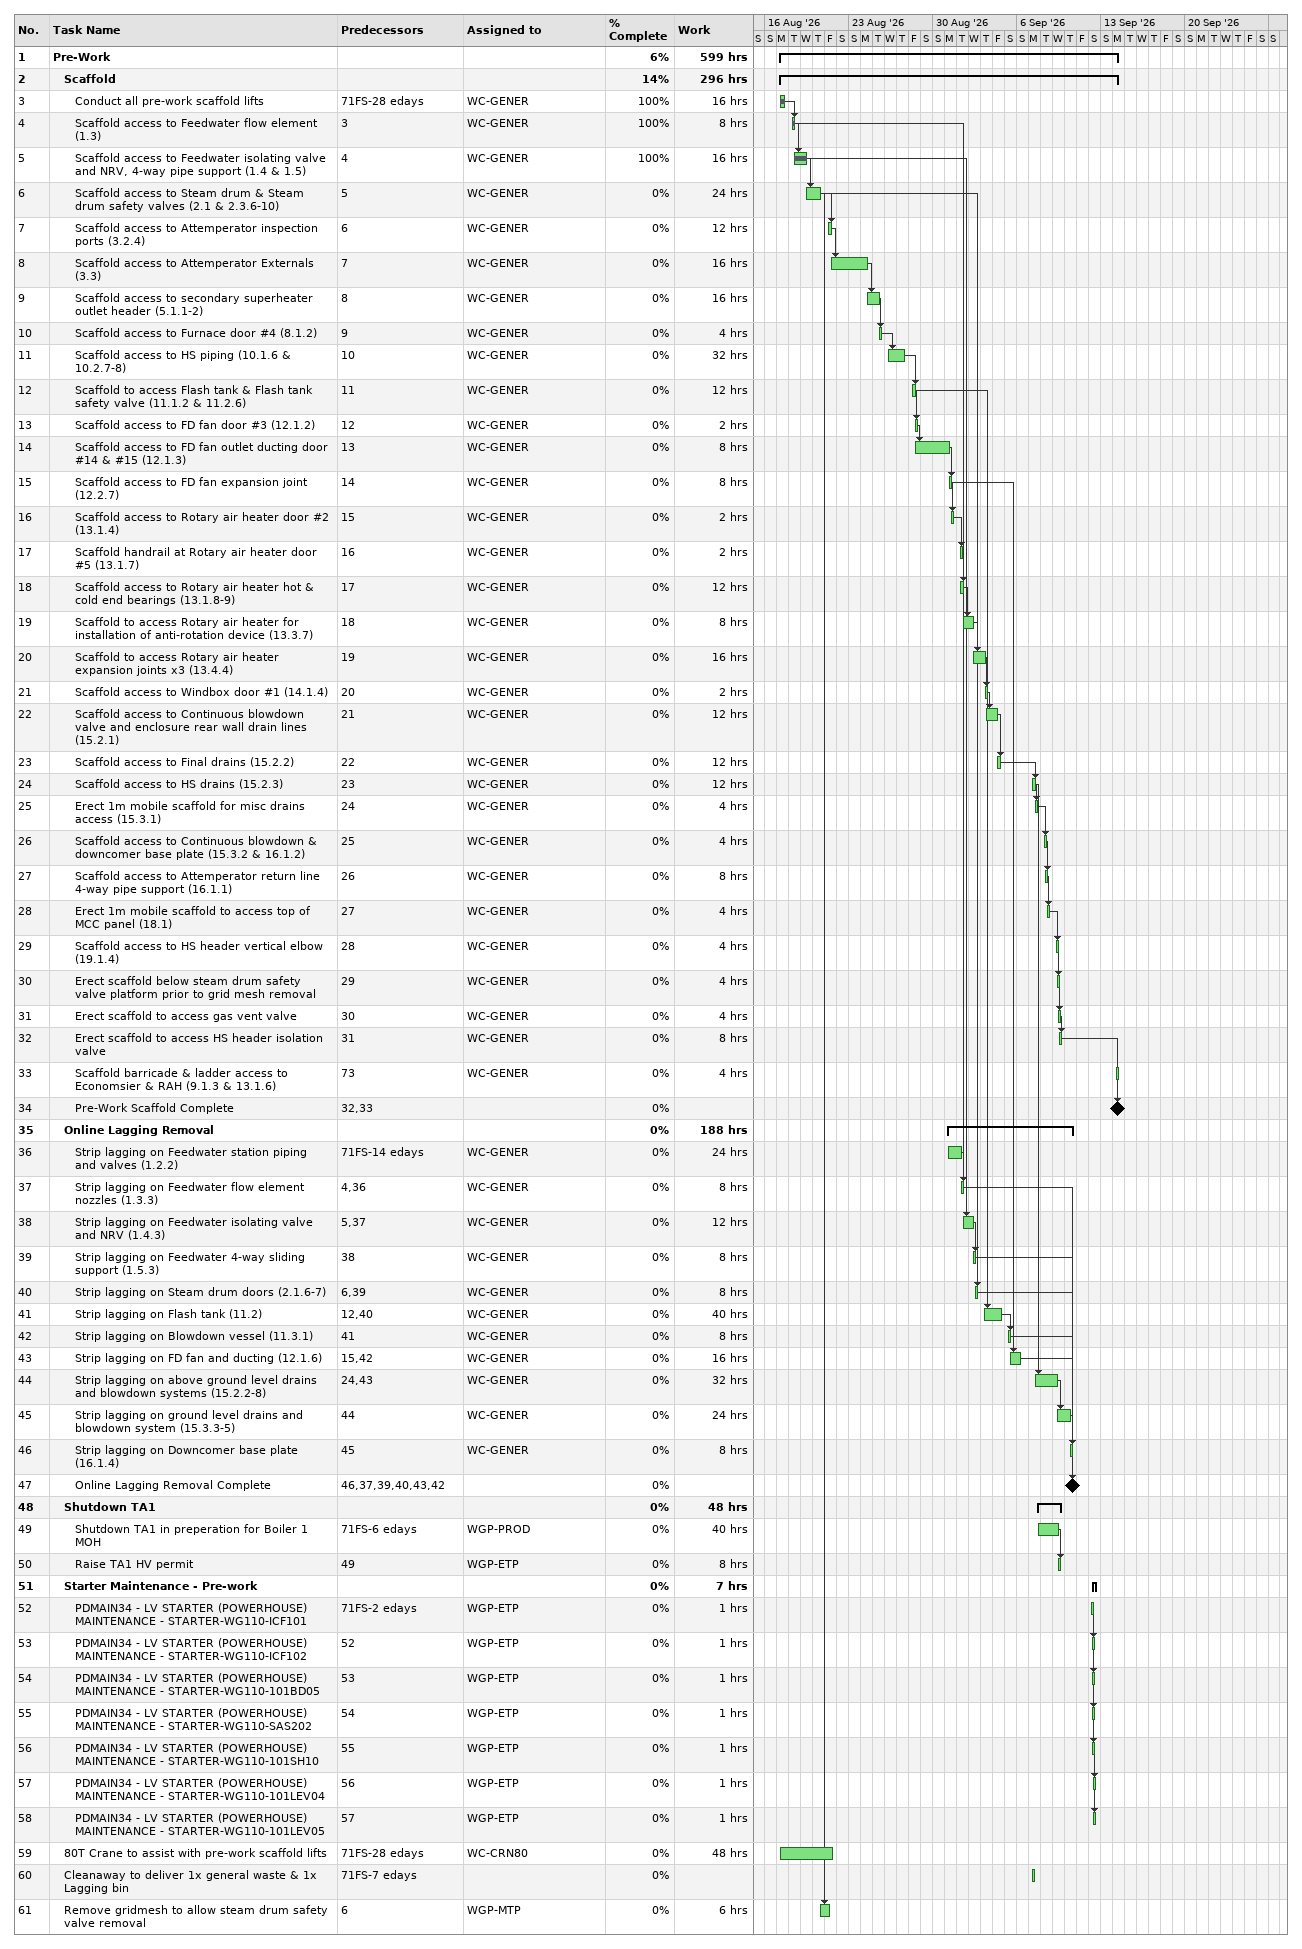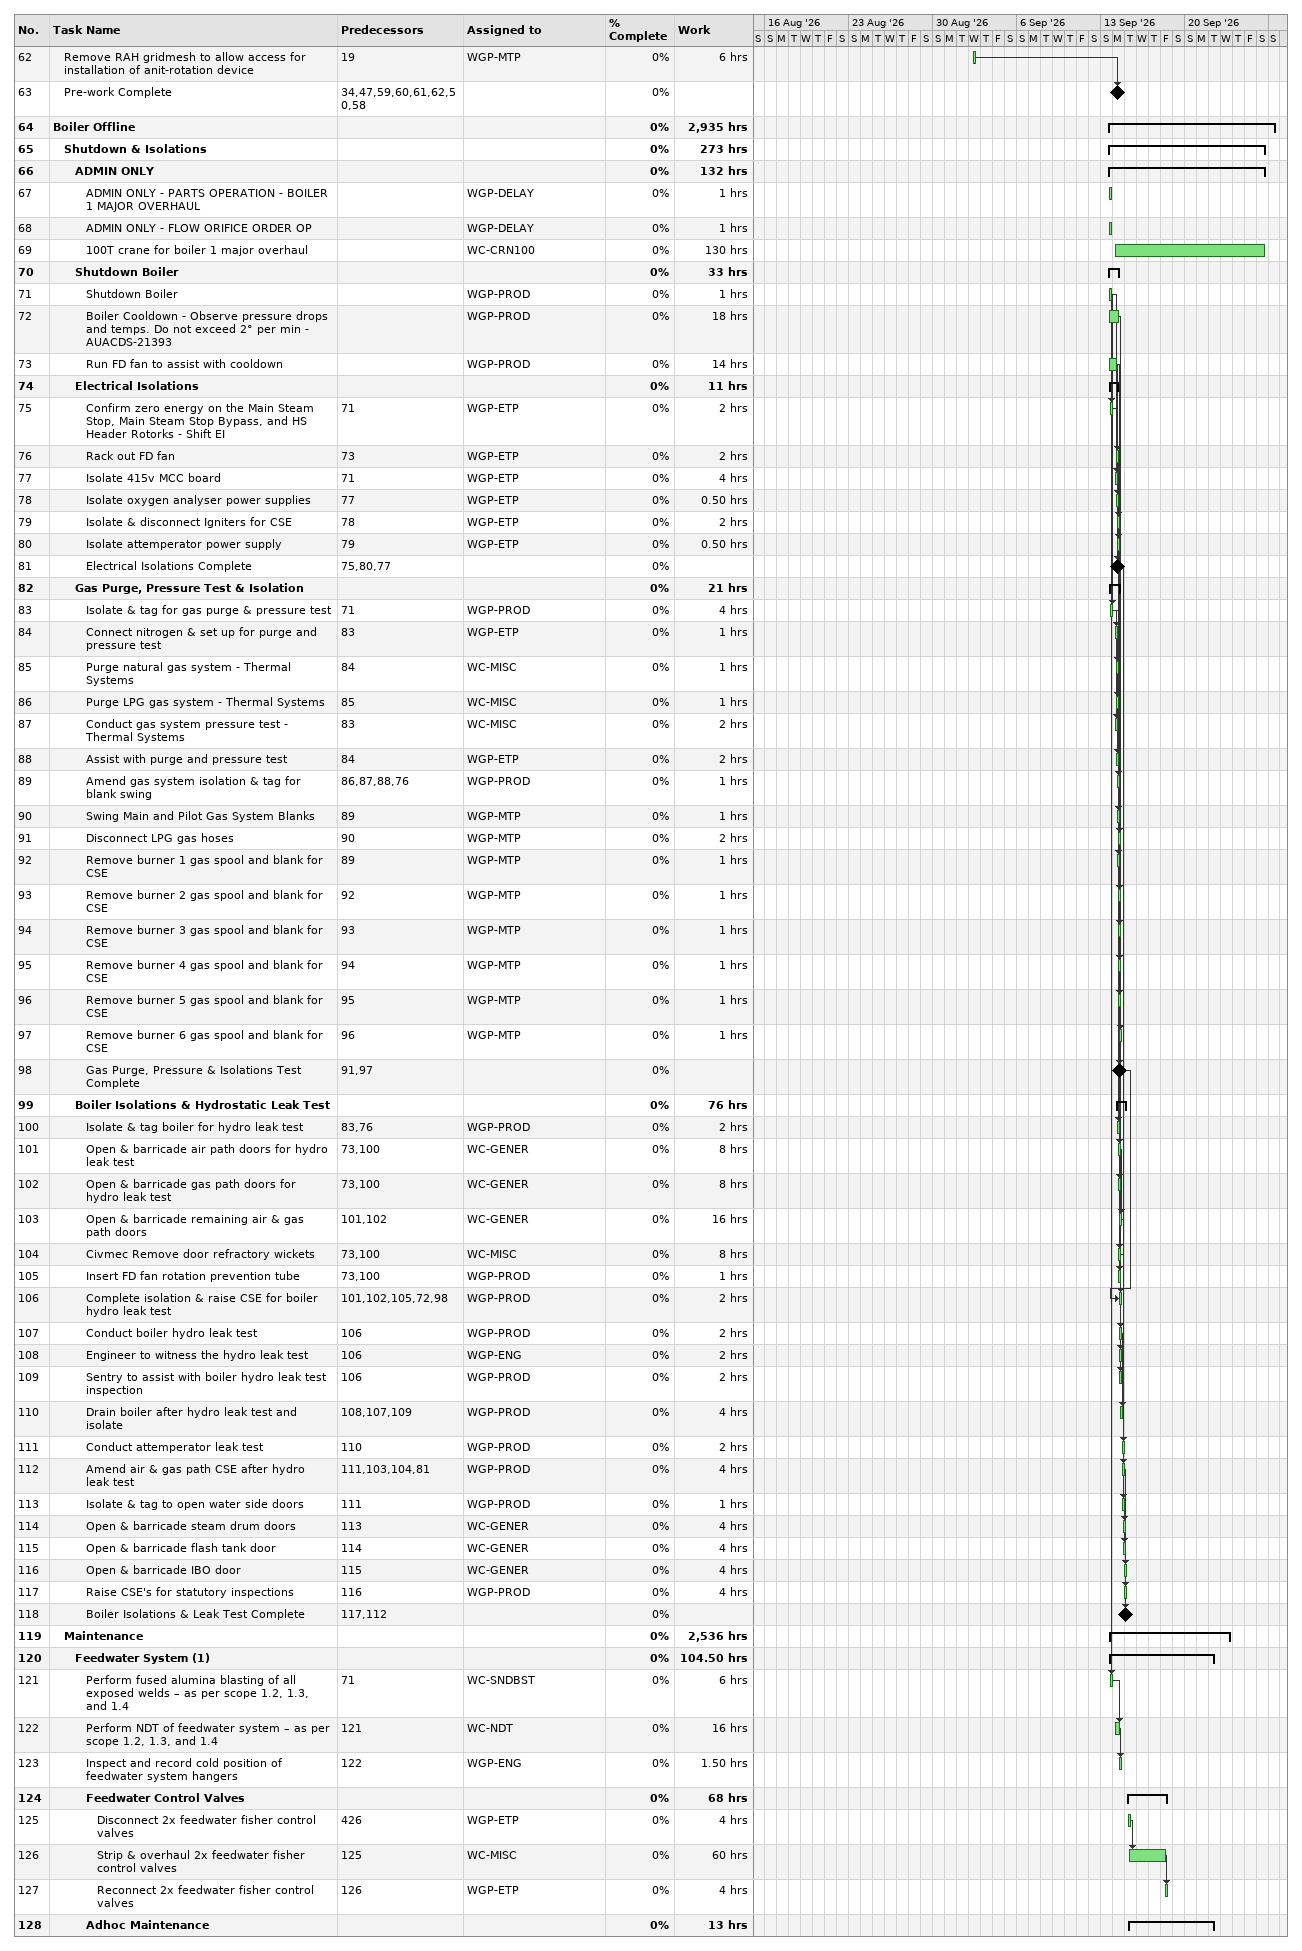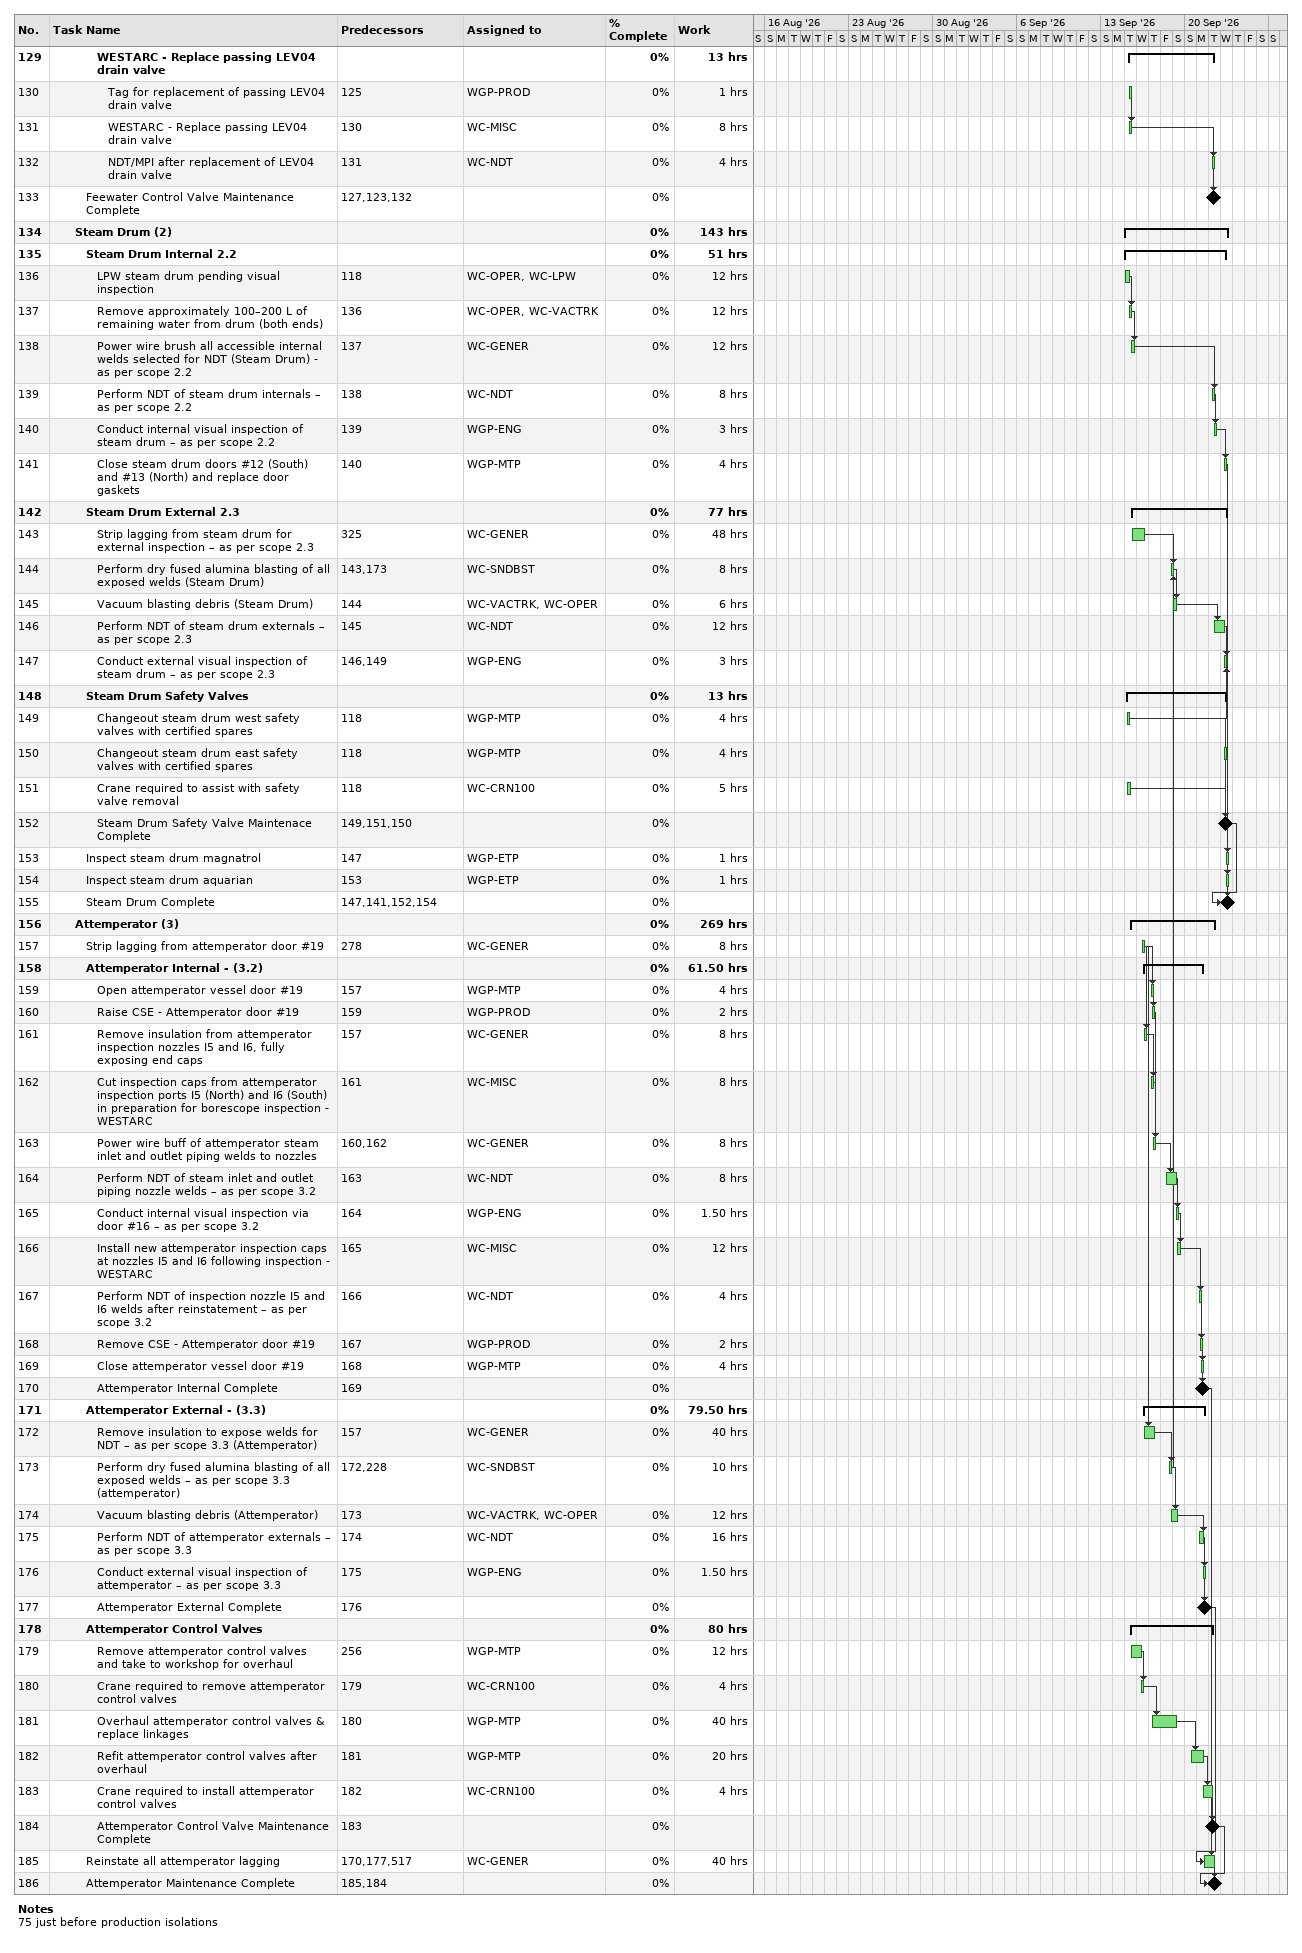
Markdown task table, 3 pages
| ID | Level | Task | Start | Finish | Predecessors | Resources | % complete | Work (h) |
|---|---|---|---|---|---|---|---|---|
| 1 | 1 | **Pre-Work** | 2026-08-17 | 2026-09-14 |  |  | 6 | 599 |
| 2 | 2 | **Scaffold** | 2026-08-17 | 2026-09-14 |  |  | 14 | 296 |
| 3 | 3 | Conduct all pre-work scaffold lifts | 2026-08-17 | 2026-08-17 | 71FS-28ed | WC-GENER | 100 | 16 |
| 4 | 3 | Scaffold access to Feedwater flow element (1.3) | 2026-08-18 | 2026-08-18 | 3 | WC-GENER | 100 | 8 |
| 5 | 3 | Scaffold access to Feedwater isolating valve and NRV, 4-way pipe support (1.4 & 1.5) | 2026-08-18 | 2026-08-19 | 4 | WC-GENER | 100 | 16 |
| 6 | 3 | Scaffold access to Steam drum & Steam drum safety valves (2.1 & 2.3.6-10) | 2026-08-19 | 2026-08-20 | 5 | WC-GENER | 0 | 24 |
| 7 | 3 | Scaffold access to Attemperator inspection ports (3.2.4) | 2026-08-21 | 2026-08-21 | 6 | WC-GENER | 0 | 12 |
| 8 | 3 | Scaffold access to Attemperator Externals (3.3) | 2026-08-21 | 2026-08-24 | 7 | WC-GENER | 0 | 16 |
| 9 | 3 | Scaffold access to secondary superheater outlet header (5.1.1-2) | 2026-08-24 | 2026-08-25 | 8 | WC-GENER | 0 | 16 |
| 10 | 3 | Scaffold access to Furnace door #4 (8.1.2) | 2026-08-25 | 2026-08-25 | 9 | WC-GENER | 0 | 4 |
| 11 | 3 | Scaffold access to HS piping (10.1.6 & 10.2.7-8) | 2026-08-26 | 2026-08-27 | 10 | WC-GENER | 0 | 32 |
| 12 | 3 | Scaffold to access Flash tank & Flash tank safety valve (11.1.2 & 11.2.6) | 2026-08-28 | 2026-08-28 | 11 | WC-GENER | 0 | 12 |
| 13 | 3 | Scaffold access to FD fan door #3 (12.1.2) | 2026-08-28 | 2026-08-28 | 12 | WC-GENER | 0 | 2 |
| 14 | 3 | Scaffold access to FD fan outlet ducting door #14 & #15 (12.1.3) | 2026-08-28 | 2026-08-31 | 13 | WC-GENER | 0 | 8 |
| 15 | 3 | Scaffold access to FD fan expansion joint (12.2.7) | 2026-08-31 | 2026-08-31 | 14 | WC-GENER | 0 | 8 |
| 16 | 3 | Scaffold access to Rotary air heater door #2 (13.1.4) | 2026-08-31 | 2026-08-31 | 15 | WC-GENER | 0 | 2 |
| 17 | 3 | Scaffold handrail at Rotary air heater door #5 (13.1.7) | 2026-09-01 | 2026-09-01 | 16 | WC-GENER | 0 | 2 |
| 18 | 3 | Scaffold access to Rotary air heater hot & cold end bearings (13.1.8-9) | 2026-09-01 | 2026-09-01 | 17 | WC-GENER | 0 | 12 |
| 19 | 3 | Scaffold to access Rotary air heater for installation of anti-rotation device (13.3.7) | 2026-09-01 | 2026-09-02 | 18 | WC-GENER | 0 | 8 |
| 20 | 3 | Scaffold to access Rotary air heater expansion joints x3 (13.4.4) | 2026-09-02 | 2026-09-03 | 19 | WC-GENER | 0 | 16 |
| 21 | 3 | Scaffold access to Windbox door #1 (14.1.4) | 2026-09-03 | 2026-09-03 | 20 | WC-GENER | 0 | 2 |
| 22 | 3 | Scaffold access to Continuous blowdown valve and enclosure rear wall drain lines (15.2.1) | 2026-09-03 | 2026-09-04 | 21 | WC-GENER | 0 | 12 |
| 23 | 3 | Scaffold access to Final drains (15.2.2) | 2026-09-04 | 2026-09-04 | 22 | WC-GENER | 0 | 12 |
| 24 | 3 | Scaffold access to HS drains (15.2.3) | 2026-09-07 | 2026-09-07 | 23 | WC-GENER | 0 | 12 |
| 25 | 3 | Erect 1m mobile scaffold for misc drains access (15.3.1) | 2026-09-07 | 2026-09-07 | 24 | WC-GENER | 0 | 4 |
| 26 | 3 | Scaffold access to Continuous blowdown & downcomer base plate (15.3.2 & 16.1.2) | 2026-09-08 | 2026-09-08 | 25 | WC-GENER | 0 | 4 |
| 27 | 3 | Scaffold access to Attemperator return line 4-way pipe support (16.1.1) | 2026-09-08 | 2026-09-08 | 26 | WC-GENER | 0 | 8 |
| 28 | 3 | Erect 1m mobile scaffold to access top of MCC panel (18.1) | 2026-09-08 | 2026-09-08 | 27 | WC-GENER | 0 | 4 |
| 29 | 3 | Scaffold access to HS header vertical elbow (19.1.4) | 2026-09-09 | 2026-09-09 | 28 | WC-GENER | 0 | 4 |
| 30 | 3 | Erect scaffold below steam drum safety valve platform prior to grid mesh removal | 2026-09-09 | 2026-09-09 | 29 | WC-GENER | 0 | 4 |
| 31 | 3 | Erect scaffold to access gas vent valve | 2026-09-09 | 2026-09-09 | 30 | WC-GENER | 0 | 4 |
| 32 | 3 | Erect scaffold to access HS header isolation valve | 2026-09-09 | 2026-09-09 | 31 | WC-GENER | 0 | 8 |
| 33 | 3 | Scaffold barricade & ladder access to Economsier & RAH (9.1.3 & 13.1.6) | 2026-09-14 | 2026-09-14 | 73 | WC-GENER | 0 | 4 |
| 34 | 3 | Pre-Work Scaffold Complete (milestone) | 2026-09-14 | 2026-09-14 | 32, 33 |  | 0 |  |
| 35 | 2 | **Online Lagging Removal** | 2026-08-31 | 2026-09-10 |  |  | 0 | 188 |
| 36 | 3 | Strip lagging on Feedwater station piping and valves (1.2.2) | 2026-08-31 | 2026-09-01 | 71FS-14ed | WC-GENER | 0 | 24 |
| 37 | 3 | Strip lagging on Feedwater flow element nozzles (1.3.3) | 2026-09-01 | 2026-09-01 | 4, 36 | WC-GENER | 0 | 8 |
| 38 | 3 | Strip lagging on Feedwater isolating valve and NRV (1.4.3) | 2026-09-01 | 2026-09-02 | 5, 37 | WC-GENER | 0 | 12 |
| 39 | 3 | Strip lagging on Feedwater 4-way sliding support (1.5.3) | 2026-09-02 | 2026-09-02 | 38 | WC-GENER | 0 | 8 |
| 40 | 3 | Strip lagging on Steam drum doors (2.1.6-7) | 2026-09-02 | 2026-09-02 | 6, 39 | WC-GENER | 0 | 8 |
| 41 | 3 | Strip lagging on Flash tank (11.2) | 2026-09-03 | 2026-09-04 | 12, 40 | WC-GENER | 0 | 40 |
| 42 | 3 | Strip lagging on Blowdown vessel (11.3.1) | 2026-09-05 | 2026-09-05 | 41 | WC-GENER | 0 | 8 |
| 43 | 3 | Strip lagging on FD fan and ducting (12.1.6) | 2026-09-05 | 2026-09-06 | 15, 42 | WC-GENER | 0 | 16 |
| 44 | 3 | Strip lagging on above ground level drains and blowdown systems (15.2.2-8) | 2026-09-07 | 2026-09-09 | 24, 43 | WC-GENER | 0 | 32 |
| 45 | 3 | Strip lagging on ground level drains and blowdown system (15.3.3-5) | 2026-09-09 | 2026-09-10 | 44 | WC-GENER | 0 | 24 |
| 46 | 3 | Strip lagging on Downcomer base plate (16.1.4) | 2026-09-10 | 2026-09-10 | 45 | WC-GENER | 0 | 8 |
| 47 | 3 | Online Lagging Removal Complete (milestone) | 2026-09-10 | 2026-09-10 | 46, 37, 39, 40, 43, 42 |  | 0 |  |
| 48 | 2 | **Shutdown TA1** | 2026-09-07 | 2026-09-09 |  |  | 0 | 48 |
| 49 | 3 | Shutdown TA1 in preperation for Boiler 1 MOH | 2026-09-07 | 2026-09-09 | 71FS-6ed | WGP-PROD | 0 | 40 |
| 50 | 3 | Raise TA1 HV permit | 2026-09-09 | 2026-09-09 | 49 | WGP-ETP | 0 | 8 |
| 51 | 2 | **Starter Maintenance - Pre-work** | 2026-09-12 | 2026-09-12 |  |  | 0 | 7 |
| 52 | 3 | PDMAIN34 - LV STARTER (POWERHOUSE) MAINTENANCE - STARTER-WG110-ICF101 | 2026-09-12 | 2026-09-12 | 71FS-2ed | WGP-ETP | 0 | 1 |
| 53 | 3 | PDMAIN34 - LV STARTER (POWERHOUSE) MAINTENANCE - STARTER-WG110-ICF102 | 2026-09-12 | 2026-09-12 | 52 | WGP-ETP | 0 | 1 |
| 54 | 3 | PDMAIN34 - LV STARTER (POWERHOUSE) MAINTENANCE - STARTER-WG110-101BD05 | 2026-09-12 | 2026-09-12 | 53 | WGP-ETP | 0 | 1 |
| 55 | 3 | PDMAIN34 - LV STARTER (POWERHOUSE) MAINTENANCE - STARTER-WG110-SAS202 | 2026-09-12 | 2026-09-12 | 54 | WGP-ETP | 0 | 1 |
| 56 | 3 | PDMAIN34 - LV STARTER (POWERHOUSE) MAINTENANCE - STARTER-WG110-101SH10 | 2026-09-12 | 2026-09-12 | 55 | WGP-ETP | 0 | 1 |
| 57 | 3 | PDMAIN34 - LV STARTER (POWERHOUSE) MAINTENANCE - STARTER-WG110-101LEV04 | 2026-09-12 | 2026-09-12 | 56 | WGP-ETP | 0 | 1 |
| 58 | 3 | PDMAIN34 - LV STARTER (POWERHOUSE) MAINTENANCE - STARTER-WG110-101LEV05 | 2026-09-12 | 2026-09-12 | 57 | WGP-ETP | 0 | 1 |
| 59 | 2 | 80T Crane to assist with pre-work scaffold lifts | 2026-08-17 | 2026-08-21 | 71FS-28ed | WC-CRN80 | 0 | 48 |
| 60 | 2 | Cleanaway to deliver 1x general waste & 1x Lagging bin | 2026-09-07 | 2026-09-07 | 71FS-7ed |  | 0 |  |
| 61 | 2 | Remove gridmesh to allow steam drum safety valve removal | 2026-08-20 | 2026-08-21 | 6 | WGP-MTP | 0 | 6 |
| 62 | 2 | Remove RAH gridmesh to allow access for installation of anit-rotation device | 2026-09-02 | 2026-09-02 | 19 | WGP-MTP | 0 | 6 |
| 63 | 2 | Pre-work Complete (milestone) | 2026-09-14 | 2026-09-14 | 34, 47, 59, 60, 61, 62, 50, 58 |  | 0 |  |
| 64 | 1 | **Boiler Offline** | 2026-09-13 | 2026-09-27 |  |  | 0 | 2935 |
| 65 | 2 | **Shutdown & Isolations** | 2026-09-13 | 2026-09-26 |  |  | 0 | 273 |
| 66 | 3 | **ADMIN ONLY** | 2026-09-13 | 2026-09-26 |  |  | 0 | 132 |
| 67 | 4 | ADMIN ONLY - PARTS OPERATION - BOILER 1 MAJOR OVERHAUL | 2026-09-13 | 2026-09-13 |  | WGP-DELAY | 0 | 1 |
| 68 | 4 | ADMIN ONLY - FLOW ORIFICE ORDER OP | 2026-09-13 | 2026-09-13 |  | WGP-DELAY | 0 | 1 |
| 69 | 4 | 100T crane for boiler 1 major overhaul | 2026-09-14 | 2026-09-26 |  | WC-CRN100 | 0 | 130 |
| 70 | 3 | **Shutdown Boiler** | 2026-09-13 | 2026-09-14 |  |  | 0 | 33 |
| 71 | 4 | Shutdown Boiler | 2026-09-13 | 2026-09-13 |  | WGP-PROD | 0 | 1 |
| 72 | 4 | Boiler Cooldown - Observe pressure drops and temps. Do not exceed 2° per min - AUACDS-21393 | 2026-09-13 | 2026-09-14 |  | WGP-PROD | 0 | 18 |
| 73 | 4 | Run FD fan to assist with cooldown | 2026-09-13 | 2026-09-14 |  | WGP-PROD | 0 | 14 |
| 74 | 3 | **Electrical Isolations** | 2026-09-13 | 2026-09-14 |  |  | 0 | 11 |
| 75 | 4 | Confirm zero energy on the Main Steam Stop, Main Steam Stop Bypass, and HS Header Rotorks - Shift EI | 2026-09-13 | 2026-09-13 | 71 | WGP-ETP | 0 | 2 |
| 76 | 4 | Rack out FD fan | 2026-09-14 | 2026-09-14 | 73 | WGP-ETP | 0 | 2 |
| 77 | 4 | Isolate 415v MCC board | 2026-09-14 | 2026-09-14 | 71 | WGP-ETP | 0 | 4 |
| 78 | 4 | Isolate oxygen analyser power supplies | 2026-09-14 | 2026-09-14 | 77 | WGP-ETP | 0 | 0.50 |
| 79 | 4 | Isolate & disconnect Igniters for CSE | 2026-09-14 | 2026-09-14 | 78 | WGP-ETP | 0 | 2 |
| 80 | 4 | Isolate attemperator power supply | 2026-09-14 | 2026-09-14 | 79 | WGP-ETP | 0 | 0.50 |
| 81 | 4 | Electrical Isolations Complete (milestone) | 2026-09-14 | 2026-09-14 | 75, 80, 77 |  | 0 |  |
| 82 | 3 | **Gas Purge, Pressure Test & Isolation** | 2026-09-13 | 2026-09-14 |  |  | 0 | 21 |
| 83 | 4 | Isolate & tag for gas purge & pressure test | 2026-09-13 | 2026-09-14 | 71 | WGP-PROD | 0 | 4 |
| 84 | 4 | Connect nitrogen & set up for purge and pressure test | 2026-09-14 | 2026-09-14 | 83 | WGP-ETP | 0 | 1 |
| 85 | 4 | Purge natural gas system - Thermal Systems | 2026-09-14 | 2026-09-14 | 84 | WC-MISC | 0 | 1 |
| 86 | 4 | Purge LPG gas system - Thermal Systems | 2026-09-14 | 2026-09-14 | 85 | WC-MISC | 0 | 1 |
| 87 | 4 | Conduct gas system pressure test - Thermal Systems | 2026-09-14 | 2026-09-14 | 83 | WC-MISC | 0 | 2 |
| 88 | 4 | Assist with purge and pressure test | 2026-09-14 | 2026-09-14 | 84 | WGP-ETP | 0 | 2 |
| 89 | 4 | Amend gas system isolation & tag for blank swing | 2026-09-14 | 2026-09-14 | 86, 87, 88, 76 | WGP-PROD | 0 | 1 |
| 90 | 4 | Swing Main and Pilot Gas System Blanks | 2026-09-14 | 2026-09-14 | 89 | WGP-MTP | 0 | 1 |
| 91 | 4 | Disconnect LPG gas hoses | 2026-09-14 | 2026-09-14 | 90 | WGP-MTP | 0 | 2 |
| 92 | 4 | Remove burner 1 gas spool and blank for CSE | 2026-09-14 | 2026-09-14 | 89 | WGP-MTP | 0 | 1 |
| 93 | 4 | Remove burner 2 gas spool and blank for CSE | 2026-09-14 | 2026-09-14 | 92 | WGP-MTP | 0 | 1 |
| 94 | 4 | Remove burner 3 gas spool and blank for CSE | 2026-09-14 | 2026-09-14 | 93 | WGP-MTP | 0 | 1 |
| 95 | 4 | Remove burner 4 gas spool and blank for CSE | 2026-09-14 | 2026-09-14 | 94 | WGP-MTP | 0 | 1 |
| 96 | 4 | Remove burner 5 gas spool and blank for CSE | 2026-09-14 | 2026-09-14 | 95 | WGP-MTP | 0 | 1 |
| 97 | 4 | Remove burner 6 gas spool and blank for CSE | 2026-09-14 | 2026-09-14 | 96 | WGP-MTP | 0 | 1 |
| 98 | 4 | Gas Purge, Pressure & Isolations Test Complete (milestone) | 2026-09-14 | 2026-09-14 | 91, 97 |  | 0 |  |
| 99 | 3 | **Boiler Isolations & Hydrostatic Leak Test** | 2026-09-14 | 2026-09-15 |  |  | 0 | 76 |
| 100 | 4 | Isolate & tag boiler for hydro leak test | 2026-09-14 | 2026-09-14 | 83, 76 | WGP-PROD | 0 | 2 |
| 101 | 4 | Open & barricade air path doors for hydro leak test | 2026-09-14 | 2026-09-14 | 73, 100 | WC-GENER | 0 | 8 |
| 102 | 4 | Open & barricade gas path doors for hydro leak test | 2026-09-14 | 2026-09-14 | 73, 100 | WC-GENER | 0 | 8 |
| 103 | 4 | Open & barricade remaining air & gas path doors | 2026-09-14 | 2026-09-14 | 101, 102 | WC-GENER | 0 | 16 |
| 104 | 4 | Civmec Remove door refractory wickets | 2026-09-14 | 2026-09-14 | 73, 100 | WC-MISC | 0 | 8 |
| 105 | 4 | Insert FD fan rotation prevention tube | 2026-09-14 | 2026-09-14 | 73, 100 | WGP-PROD | 0 | 1 |
| 106 | 4 | Complete isolation & raise CSE for boiler hydro leak test | 2026-09-14 | 2026-09-14 | 101, 102, 105, 72, 98 | WGP-PROD | 0 | 2 |
| 107 | 4 | Conduct boiler hydro leak test | 2026-09-14 | 2026-09-14 | 106 | WGP-PROD | 0 | 2 |
| 108 | 4 | Engineer to witness the hydro leak test | 2026-09-14 | 2026-09-14 | 106 | WGP-ENG | 0 | 2 |
| 109 | 4 | Sentry to assist with boiler hydro leak test inspection | 2026-09-14 | 2026-09-14 | 106 | WGP-PROD | 0 | 2 |
| 110 | 4 | Drain boiler after hydro leak test and isolate | 2026-09-14 | 2026-09-14 | 108, 107, 109 | WGP-PROD | 0 | 4 |
| 111 | 4 | Conduct attemperator leak test | 2026-09-14 | 2026-09-14 | 110 | WGP-PROD | 0 | 2 |
| 112 | 4 | Amend air & gas path CSE after hydro leak test | 2026-09-14 | 2026-09-14 | 111, 103, 104, 81 | WGP-PROD | 0 | 4 |
| 113 | 4 | Isolate & tag to open water side doors | 2026-09-14 | 2026-09-14 | 111 | WGP-PROD | 0 | 1 |
| 114 | 4 | Open & barricade steam drum doors | 2026-09-14 | 2026-09-14 | 113 | WC-GENER | 0 | 4 |
| 115 | 4 | Open & barricade flash tank door | 2026-09-14 | 2026-09-14 | 114 | WC-GENER | 0 | 4 |
| 116 | 4 | Open & barricade IBO door | 2026-09-14 | 2026-09-15 | 115 | WC-GENER | 0 | 4 |
| 117 | 4 | Raise CSE's for statutory inspections | 2026-09-15 | 2026-09-15 | 116 | WGP-PROD | 0 | 4 |
| 118 | 4 | Boiler Isolations & Leak Test Complete (milestone) | 2026-09-15 | 2026-09-15 | 117, 112 |  | 0 |  |
| 119 | 2 | **Maintenance** | 2026-09-13 | 2026-09-23 |  |  | 0 | 2536 |
| 120 | 3 | **Feedwater System (1)** | 2026-09-13 | 2026-09-22 |  |  | 0 | 104.50 |
| 121 | 4 | Perform fused alumina blasting of all exposed welds – as per scope 1.2, 1.3, and 1.4 | 2026-09-13 | 2026-09-13 | 71 | WC-SNDBST | 0 | 6 |
| 122 | 4 | Perform NDT of feedwater system – as per scope 1.2, 1.3, and 1.4 | 2026-09-14 | 2026-09-14 | 121 | WC-NDT | 0 | 16 |
| 123 | 4 | Inspect and record cold position of feedwater system hangers | 2026-09-14 | 2026-09-14 | 122 | WGP-ENG | 0 | 1.50 |
| 124 | 4 | **Feedwater Control Valves** | 2026-09-15 | 2026-09-18 |  |  | 0 | 68 |
| 125 | 5 | Disconnect 2x feedwater fisher control valves | 2026-09-15 | 2026-09-15 | 426 | WGP-ETP | 0 | 4 |
| 126 | 5 | Strip & overhaul 2x feedwater fisher control valves | 2026-09-15 | 2026-09-18 | 125 | WC-MISC | 0 | 60 |
| 127 | 5 | Reconnect 2x feedwater fisher control valves | 2026-09-18 | 2026-09-18 | 126 | WGP-ETP | 0 | 4 |
| 128 | 4 | **Adhoc Maintenance** | 2026-09-15 | 2026-09-22 |  |  | 0 | 13 |
| 129 | 5 | **WESTARC - Replace passing LEV04 drain valve** | 2026-09-15 | 2026-09-22 |  |  | 0 | 13 |
| 130 | 6 | Tag for replacement of passing LEV04 drain valve | 2026-09-15 | 2026-09-15 | 125 | WGP-PROD | 0 | 1 |
| 131 | 6 | WESTARC - Replace passing LEV04 drain valve | 2026-09-15 | 2026-09-15 | 130 | WC-MISC | 0 | 8 |
| 132 | 6 | NDT/MPI after replacement of LEV04 drain valve | 2026-09-22 | 2026-09-22 | 131 | WC-NDT | 0 | 4 |
| 133 | 4 | Feewater Control Valve Maintenance Complete (milestone) | 2026-09-22 | 2026-09-22 | 127, 123, 132 |  | 0 |  |
| 134 | 3 | **Steam Drum (2)** | 2026-09-15 | 2026-09-23 |  |  | 0 | 143 |
| 135 | 4 | **Steam Drum Internal 2.2** | 2026-09-15 | 2026-09-23 |  |  | 0 | 51 |
| 136 | 5 | LPW steam drum pending visual inspection | 2026-09-15 | 2026-09-15 | 118 | WC-OPER, WC-LPW | 0 | 12 |
| 137 | 5 | Remove approximately 100–200 L of remaining water from drum (both ends) | 2026-09-15 | 2026-09-15 | 136 | WC-OPER, WC-VACTRK | 0 | 12 |
| 138 | 5 | Power wire brush all accessible internal welds selected for NDT (Steam Drum) - as per scope 2.2 | 2026-09-15 | 2026-09-15 | 137 | WC-GENER | 0 | 12 |
| 139 | 5 | Perform NDT of steam drum internals – as per scope 2.2 | 2026-09-22 | 2026-09-22 | 138 | WC-NDT | 0 | 8 |
| 140 | 5 | Conduct internal visual inspection of steam drum – as per scope 2.2 | 2026-09-22 | 2026-09-22 | 139 | WGP-ENG | 0 | 3 |
| 141 | 5 | Close steam drum doors #12 (South) and #13 (North) and replace door gaskets | 2026-09-23 | 2026-09-23 | 140 | WGP-MTP | 0 | 4 |
| 142 | 4 | **Steam Drum External 2.3** | 2026-09-15 | 2026-09-23 |  |  | 0 | 77 |
| 143 | 5 | Strip lagging from steam drum for external inspection – as per scope 2.3 | 2026-09-15 | 2026-09-16 | 325 | WC-GENER | 0 | 48 |
| 144 | 5 | Perform dry fused alumina blasting of all exposed welds (Steam Drum) | 2026-09-18 | 2026-09-19 | 143, 173 | WC-SNDBST | 0 | 8 |
| 145 | 5 | Vacuum blasting debris (Steam Drum) | 2026-09-19 | 2026-09-19 | 144 | WC-VACTRK, WC-OPER | 0 | 6 |
| 146 | 5 | Perform NDT of steam drum externals – as per scope 2.3 | 2026-09-22 | 2026-09-23 | 145 | WC-NDT | 0 | 12 |
| 147 | 5 | Conduct external visual inspection of steam drum – as per scope 2.3 | 2026-09-23 | 2026-09-23 | 146, 149 | WGP-ENG | 0 | 3 |
| 148 | 4 | **Steam Drum Safety Valves** | 2026-09-15 | 2026-09-23 |  |  | 0 | 13 |
| 149 | 5 | Changeout steam drum west safety valves with certified spares | 2026-09-15 | 2026-09-15 | 118 | WGP-MTP | 0 | 4 |
| 150 | 5 | Changeout steam drum east safety valves with certified spares | 2026-09-23 | 2026-09-23 | 118 | WGP-MTP | 0 | 4 |
| 151 | 5 | Crane required to assist with safety valve removal | 2026-09-15 | 2026-09-15 | 118 | WC-CRN100 | 0 | 5 |
| 152 | 5 | Steam Drum Safety Valve Maintenace Complete (milestone) | 2026-09-23 | 2026-09-23 | 149, 151, 150 |  | 0 |  |
| 153 | 4 | Inspect steam drum magnatrol | 2026-09-23 | 2026-09-23 | 147 | WGP-ETP | 0 | 1 |
| 154 | 4 | Inspect steam drum aquarian | 2026-09-23 | 2026-09-23 | 153 | WGP-ETP | 0 | 1 |
| 155 | 4 | Steam Drum Complete (milestone) | 2026-09-23 | 2026-09-23 | 147, 141, 152, 154 |  | 0 |  |
| 156 | 3 | **Attemperator (3)** | 2026-09-15 | 2026-09-22 |  |  | 0 | 269 |
| 157 | 4 | Strip lagging from attemperator door #19 | 2026-09-16 | 2026-09-16 | 278 | WC-GENER | 0 | 8 |
| 158 | 4 | **Attemperator Internal - (3.2)** | 2026-09-16 | 2026-09-21 |  |  | 0 | 61.50 |
| 159 | 5 | Open attemperator vessel door #19 | 2026-09-17 | 2026-09-17 | 157 | WGP-MTP | 0 | 4 |
| 160 | 5 | Raise CSE - Attemperator door #19 | 2026-09-17 | 2026-09-17 | 159 | WGP-PROD | 0 | 2 |
| 161 | 5 | Remove insulation from attemperator inspection nozzles I5 and I6, fully exposing end caps | 2026-09-16 | 2026-09-16 | 157 | WC-GENER | 0 | 8 |
| 162 | 5 | Cut inspection caps from attemperator inspection ports I5 (North) and I6 (South) in preparation for borescope inspection - WESTARC | 2026-09-17 | 2026-09-17 | 161 | WC-MISC | 0 | 8 |
| 163 | 5 | Power wire buff of attemperator steam inlet and outlet piping welds to nozzles | 2026-09-17 | 2026-09-17 | 160, 162 | WC-GENER | 0 | 8 |
| 164 | 5 | Perform NDT of steam inlet and outlet piping nozzle welds – as per scope 3.2 | 2026-09-18 | 2026-09-19 | 163 | WC-NDT | 0 | 8 |
| 165 | 5 | Conduct internal visual inspection via door #16 – as per scope 3.2 | 2026-09-19 | 2026-09-19 | 164 | WGP-ENG | 0 | 1.50 |
| 166 | 5 | Install new attemperator inspection caps at nozzles I5 and I6 following inspection - WESTARC | 2026-09-19 | 2026-09-19 | 165 | WC-MISC | 0 | 12 |
| 167 | 5 | Perform NDT of inspection nozzle I5 and I6 welds after reinstatement – as per scope 3.2 | 2026-09-21 | 2026-09-21 | 166 | WC-NDT | 0 | 4 |
| 168 | 5 | Remove CSE - Attemperator door #19 | 2026-09-21 | 2026-09-21 | 167 | WGP-PROD | 0 | 2 |
| 169 | 5 | Close attemperator vessel door #19 | 2026-09-21 | 2026-09-21 | 168 | WGP-MTP | 0 | 4 |
| 170 | 5 | Attemperator Internal Complete (milestone) | 2026-09-21 | 2026-09-21 | 169 |  | 0 |  |
| 171 | 4 | **Attemperator External - (3.3)** | 2026-09-16 | 2026-09-21 |  |  | 0 | 79.50 |
| 172 | 5 | Remove insulation to expose welds for NDT – as per scope 3.3 (Attemperator) | 2026-09-16 | 2026-09-17 | 157 | WC-GENER | 0 | 40 |
| 173 | 5 | Perform dry fused alumina blasting of all exposed welds – as per scope 3.3 (attemperator) | 2026-09-18 | 2026-09-18 | 172, 228 | WC-SNDBST | 0 | 10 |
| 174 | 5 | Vacuum blasting debris (Attemperator) | 2026-09-18 | 2026-09-19 | 173 | WC-VACTRK, WC-OPER | 0 | 12 |
| 175 | 5 | Perform NDT of attemperator externals – as per scope 3.3 | 2026-09-21 | 2026-09-21 | 174 | WC-NDT | 0 | 16 |
| 176 | 5 | Conduct external visual inspection of attemperator – as per scope 3.3 | 2026-09-21 | 2026-09-21 | 175 | WGP-ENG | 0 | 1.50 |
| 177 | 5 | Attemperator External Complete (milestone) | 2026-09-21 | 2026-09-21 | 176 |  | 0 |  |
| 178 | 4 | **Attemperator Control Valves** | 2026-09-15 | 2026-09-22 |  |  | 0 | 80 |
| 179 | 5 | Remove attemperator control valves and take to workshop for overhaul | 2026-09-15 | 2026-09-16 | 256 | WGP-MTP | 0 | 12 |
| 180 | 5 | Crane required to remove attemperator control valves | 2026-09-16 | 2026-09-16 | 179 | WC-CRN100 | 0 | 4 |
| 181 | 5 | Overhaul attemperator control valves & replace linkages | 2026-09-17 | 2026-09-19 | 180 | WGP-MTP | 0 | 40 |
| 182 | 5 | Refit attemperator control valves after overhaul | 2026-09-20 | 2026-09-21 | 181 | WGP-MTP | 0 | 20 |
| 183 | 5 | Crane required to install attemperator control valves | 2026-09-21 | 2026-09-22 | 182 | WC-CRN100 | 0 | 4 |
| 184 | 5 | Attemperator Control Valve Maintenance Complete (milestone) | 2026-09-22 | 2026-09-22 | 183 |  | 0 |  |
| 185 | 4 | Reinstate all attemperator lagging | 2026-09-21 | 2026-09-22 | 170, 177, 517 | WC-GENER | 0 | 40 |
| 186 | 4 | Attemperator Maintenance Complete (milestone) | 2026-09-22 | 2026-09-22 | 185, 184 |  | 0 |  |

Notes
- 75: just before production isolations
